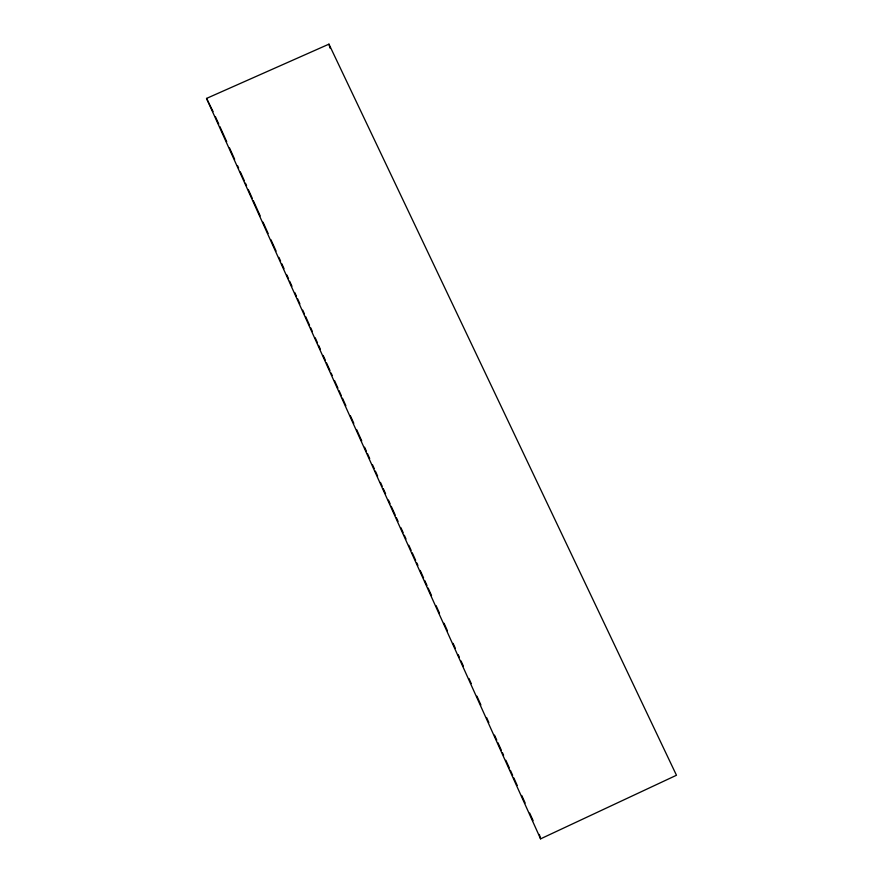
<?xml version="1.0" encoding="UTF-8"?>
<svg xmlns="http://www.w3.org/2000/svg" width="883" height="883" viewBox="0 0 883 883"><rect width="100%" height="100%" fill="white"/><g stroke="black" fill="none" stroke-linecap="round" stroke-linejoin="round"><path stroke-width="1.32" d="M540.584 838.85L676.466 775.252L328.951 44.15L206.534 98.421L540.584 838.85L539.336 834.457M206.534 98.421L213.057 111.578M215.353 116.545L218.763 124.084M219.9 126.6L226.71 141.688M229.547 147.969L234.646 159.293M237.483 165.574L238.62 168.09M240.319 171.865L244.293 180.662M245.43 183.178L246.567 185.695M248.266 189.47L252.24 198.267M253.377 200.783L260.176 215.871M263.024 222.152L268.123 233.465M270.96 239.757L276.07 251.07M278.907 257.361L280.606 261.125M281.743 263.642L284.017 268.675M286.854 274.955L288.553 278.73M289.69 281.247L291.953 286.28M294.79 292.56L296.489 296.335M297.626 298.851L299.9 303.873M302.737 310.165L304.436 313.94M305.573 316.456L309.547 325.253M310.684 327.77L312.383 331.544M315.22 337.825L317.483 342.858M318.62 345.374L320.319 349.138M323.156 355.43L325.43 360.452M326.567 362.968L329.966 370.518M331.103 373.034L332.24 375.54M334.514 380.573L337.913 388.123M339.05 390.628L341.313 395.661M342.449 398.178L345.86 405.716M350.396 415.783L353.796 423.321M356.633 429.613L361.743 440.926M364.58 447.206L366.279 450.981M367.416 453.498L369.69 458.531M372.527 464.811L374.226 468.586M375.363 471.103L377.626 476.125M380.463 482.416L382.173 486.191M383.299 488.696L385.573 493.729M388.41 500.021L390.109 503.785M391.246 506.301L395.22 515.109M396.357 517.615L398.056 521.389M400.893 527.681L403.167 532.703M404.293 535.219L406.003 538.994M408.84 545.275L411.103 550.308M412.24 552.824L415.65 560.363M416.776 562.879L417.913 565.396M420.187 570.429L423.586 577.968M424.723 580.484L426.997 585.517M428.134 588.023L431.533 595.572M436.07 605.628L439.48 613.177M444.017 623.232L447.416 630.771M453.089 643.354L455.363 648.376M458.2 654.667L459.337 657.184M461.036 660.948L463.31 665.981M468.983 678.552L471.246 683.585M476.919 696.157L480.893 704.954M486.566 717.526L488.84 722.559M494.513 735.131L496.787 740.164M497.913 742.68L501.323 750.219M502.46 752.735L503.586 755.252M505.86 760.274L509.27 767.824M510.396 770.34L512.67 775.362M513.807 777.879L517.206 785.428M521.743 795.484L525.153 803.022M529.69 813.088L533.1 820.627M328.951 44.15L329.977 48.057"/></g></svg>
